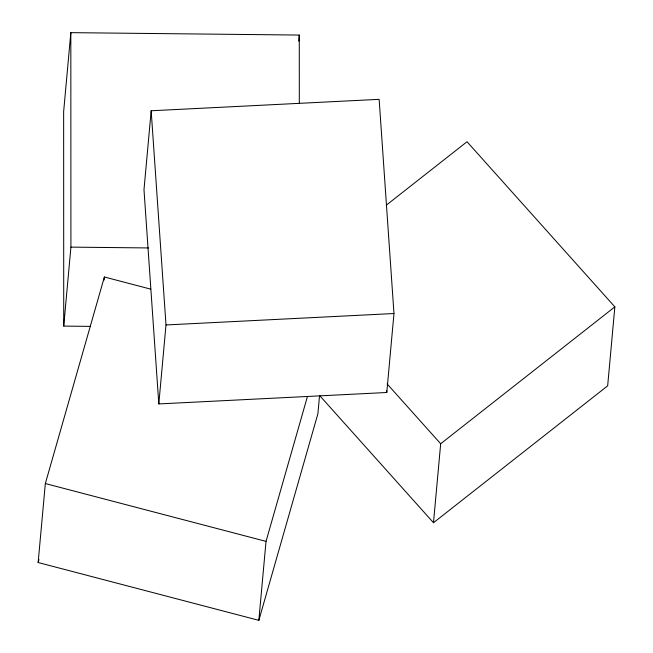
<?xml version="1.0" encoding="UTF-8"?>
<svg xmlns="http://www.w3.org/2000/svg" width="653" height="653" viewBox="0 0 653 653"><rect width="100%" height="100%" fill="white"/><g stroke="black" fill="none" stroke-linecap="round" stroke-linejoin="round"><path stroke-width="0.98" d="M299.311 103.158L299.278 35.058L70.826 32.65L63.643 111.622L63.725 326.1L90.245 326.378M319.546 395.579L317.889 413.806L258.841 620.35L38.143 562.519L45.335 483.546L104.382 276.994L150.688 289.132M63.725 326.1L70.916 247.128L70.826 32.65M104.105 280.039L104.382 276.994M151.169 110.773L143.987 189.745L158.81 403.929L386.78 392.494L393.971 313.522L379.14 99.338L151.169 110.773L166.001 324.957L158.81 403.929M298.731 41.131L299.278 35.058M258.841 620.35L266.024 541.378L307.441 396.502M319.562 395.465L433.486 522.726L440.677 443.754L614.857 306.861L467.026 141.734L386.331 205.156M614.857 306.861L607.665 385.833L433.486 522.726M38.143 562.519L38.984 559.58M166.001 324.957L393.971 313.522M70.916 247.128L148.427 247.944M45.335 483.546L266.024 541.378M387.107 383.915L440.677 443.754M386.641 390.461L386.78 392.494"/></g></svg>
